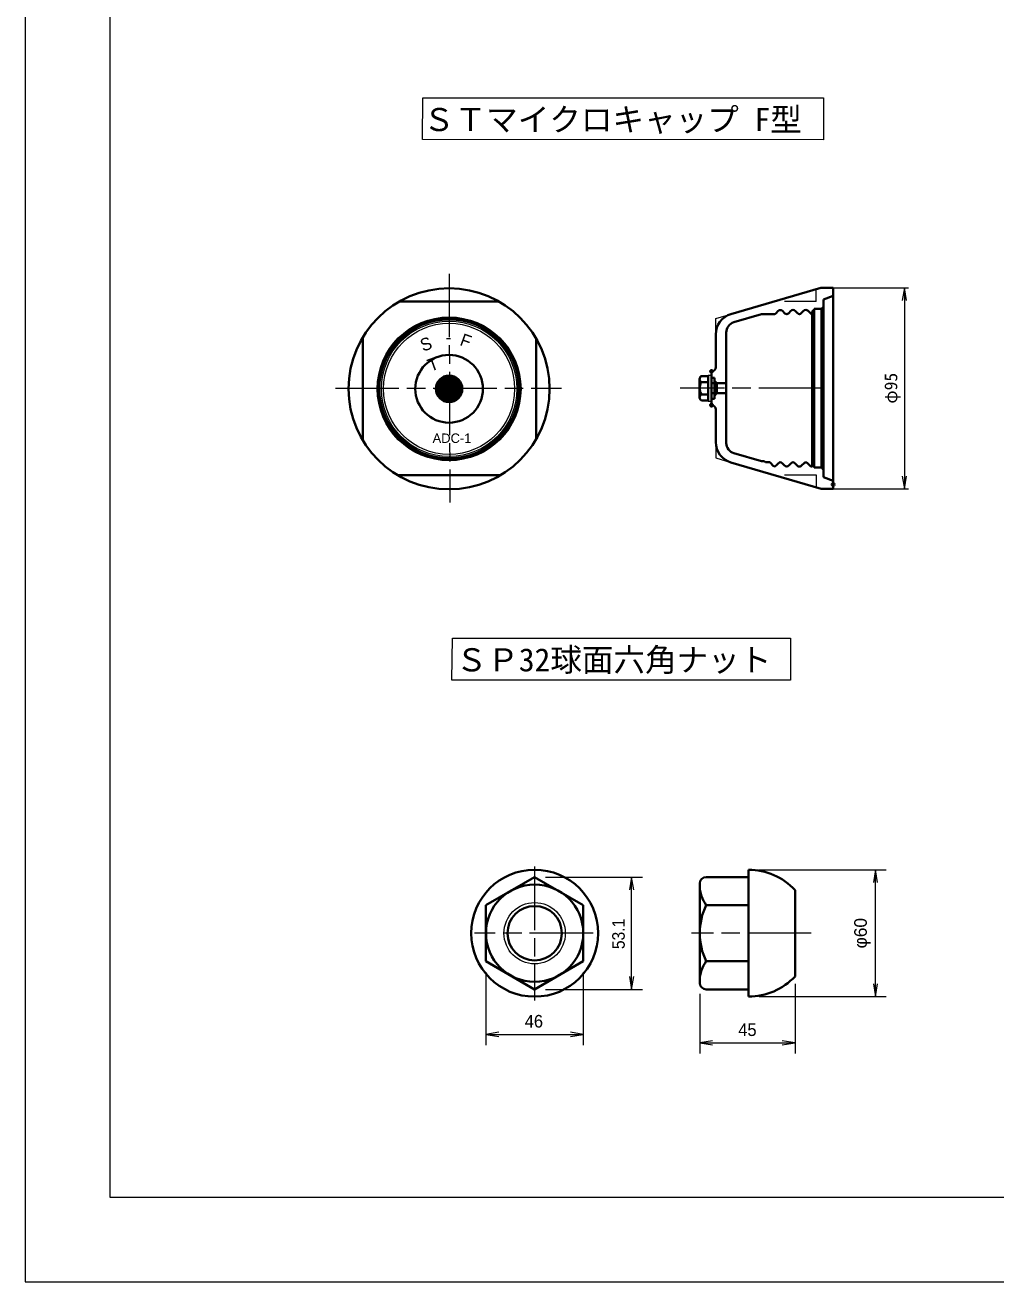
# Model space of a CAD drawing. Units: millimetres at full size, sheet at 1:2.5. Extents: x 6248 to 7928, y -9 to 1194.
# Drawn here: x 6248 to 6707, y 6 to 600 of the extents above; entities that cross this region are included whole.
import ezdxf
from ezdxf.enums import TextEntityAlignment as Align

# ---------------------------------------------------------------- set-up
doc = ezdxf.new("R2010")
doc.units = ezdxf.units.MM
doc.header["$LTSCALE"] = 2.5
doc.header["$PDMODE"] = 32
doc.header["$PDSIZE"] = 1.25
for name, pattern in [('CHAIN', [18.5, 12, -1.5, 3.5, -1.5]), ('CHAIN_DOUBLE_DASH', [23.5, 12, -1.5, 3.5, -1.5, 3.5, -1.5]), ('DASHED_SPACED', [12, 6, -6])]:
    doc.linetypes.add(name, pattern=pattern)
for name, color, linetype, lineweight in [('1外形線', 7, 'Continuous', 35), ('2細い実線', 3, 'Continuous', 20), ('4中心線', 1, 'CHAIN', 15), ('5想像線', 6, 'CHAIN_DOUBLE_DASH', 18), ('6寸法線', 4, 'Continuous', 15), ('7枠', 7, 'Continuous', 13), ('_-0', 7, 'Continuous', 13), ('外形線', 7, 'Continuous', 35), ('枠', 7, 'Continuous', 13), ('隠れ線', 2, 'DASHED_SPACED', 13)]:
    doc.layers.add(name, color=color, linetype=linetype, lineweight=lineweight)
doc.styles.add('ＭＳ ゴシック', font='')
doc.styles.add('ＭＳ Ｐゴシック', font='')
doc.styles.get('ＭＳ ゴシック').set_extended_font_data('MS Gothic')
doc.styles.get('ＭＳ Ｐゴシック').set_extended_font_data('MS PGothic')

# ---------------------------------------------------------------- blocks, each defined once
blk = doc.blocks.new('open_arrow')
at = {"color": 0, "linetype": 'Continuous', "lineweight": -2}
blk.add_lwpolyline([(7.5, 1.25), (0, 0), (7.5, -1.25)], dxfattribs=at)

msp = doc.modelspace()

# ---------------------------------------------------------------- hatches: boundary and pattern name
at = {"layer": '2細い実線'}
h = msp.add_hatch(dxfattribs=at)
h.set_pattern_fill('USER', color=254, style=0, pattern_type=2)
h.set_pattern_definition([(45, (6884.562, 231.612), (-0.35355, 0.35355), [])])
h.paths.add_polyline_path([(6453.918, 427.519), (6451.207, 422.823, -0.26795), (6450.774, 422.573), (6448.243, 422.573), (6445.351, 422.573, -0.26795), (6444.918, 422.823), (6442.207, 427.519, -0.27234), (6442.211, 428.026), (6442.211, 428.026), (6444.918, 432.715, -0.26795), (6445.351, 432.965), (6448.211, 432.965), (6450.774, 432.965, -0.26795), (6451.207, 432.715), (6453.914, 428.026), (6453.914, 428.026, -0.27234)])

# ---------------------------------------------------------------- linework, layer by layer
at = {"layer": '1外形線'}
for p, q in [((6623.839, 475.526), (6581.298, 463.113)), ((6629.625, 471.701), (6629.631, 384.35)), ((6471.603, 469.026), (6424.523, 469.026)), ((6620.625, 465.276), (6620.625, 465.526)), ((6620.625, 465.276), (6620.625, 390.776)), ((6624.037, 390.526), (6624.025, 465.526)), ((6625.025, 466.526), (6625.031, 389.521)), ((6595.789, 463.026), (6582.701, 459.2)), ((6619.625, 391.776), (6619.625, 463.045)), ((6407.226, 403.507), (6407.226, 452.031)), ((6489.226, 404.067), (6489.226, 451.472)), ((6570.504, 433.8), (6567.304, 433.8)), ((6570.504, 433.8), (6570.504, 422.253)), ((6444.918, 432.715), (6442.207, 428.019)), ((6442.207, 428.019), (6444.918, 432.715)), ((6450.774, 432.965), (6445.351, 432.965)), ((6453.918, 428.019), (6451.207, 432.715)), ((6566.504, 432.357), (6566.504, 423.696)), ((6570.504, 430.913), (6567.304, 430.913)), ((6442.207, 427.519), (6444.918, 422.823)), ((6445.351, 422.573), (6450.774, 422.573)), ((6451.207, 422.823), (6453.918, 427.519)), ((6570.504, 425.14), (6567.304, 425.14)), ((6570.504, 422.253), (6567.304, 422.253)), ((6623.916, 380.504), (6581.298, 392.985)), ((6595.789, 393.53), (6582.701, 397.356)), ((6597.048, 393.53), (6595.789, 393.53)), ((6472.482, 387.027), (6423.644, 387.027)), ((6620.625, 390.526), (6620.625, 390.776)), ((6465.499, 183.745), (6488.499, 197.024)), ((6488.499, 197.024), (6511.499, 183.745)), ((6589.573, 197.024), (6569.573, 197.024)), ((6589.573, 170.474), (6589.573, 200.474)), ((6566.573, 146.924), (6566.573, 194.024)), ((6611.573, 150.078), (6611.573, 190.87)), ((6465.499, 183.745), (6465.499, 157.203)), ((6511.499, 183.745), (6511.499, 157.203)), ((6589.573, 183.749), (6569.573, 183.749)), ((6589.573, 170.474), (6589.573, 140.474)), ((6465.499, 157.203), (6488.499, 143.924)), ((6488.499, 143.924), (6511.499, 157.203)), ((6589.573, 157.199), (6569.573, 157.199)), ((6589.573, 143.924), (6569.573, 143.924)), ((6589.573, 140.474), (6589.573, 143.924))]:
    msp.add_line(p, q, dxfattribs=at)
for centre, radius in [((6448.063, 427.769), 47.5), ((6448.063, 427.769), 33), ((6448.063, 427.769), 16), ((6448.063, 427.769), 6.25), ((6488.499, 170.474), 30), ((6488.499, 170.474), 22.993), ((6488.499, 170.474), 12.85)]:
    msp.add_circle(centre, radius, dxfattribs=at)
for centre, radius, start, end in [((6584.104, 453.515), 10, 106.29556, 180.00002), ((6568.206, 432.357), 1.702, 122.00463, 237.99542), ((6442.64, 427.769), 0.5, 150, 210), ((6445.351, 432.465), 0.5, 90, 150), ((6450.774, 432.465), 0.5, 30, 90), ((6453.485, 427.769), 0.5, 330, 30), ((6572.112, 428.026), 5.608, 149.02091, 210.97913), ((6445.351, 423.073), 0.5, 210, 270), ((6450.774, 423.073), 0.5, 270, 330), ((6568.206, 423.696), 1.702, 122.00463, 237.99542), ((6584.104, 402.584), 10, 180.00002, 253.70448), ((6569.573, 194.024), 3, 90, 180), ((6589.573, 170.474), 30, 42.83343, 90), ((6581.573, 192.749), 15, 180, 216.8699), ((6597.444, 170.474), 30.871, 154.53143, 180), ((6597.444, 170.474), 30.871, 180, 205.46857), ((6581.573, 148.199), 15, 143.1301, 180), ((6589.573, 170.474), 30, 270, 317.16657), ((6569.573, 146.924), 3, 180, 270)]:
    msp.add_arc(centre, radius, start, end, dxfattribs=at)
at = {"layer": '2細い実線', "color": 9}
for radius in [33.986, 33.557, 33.237, 32.687, 32.03, 30.973]:
    msp.add_circle((6448.063, 427.769), radius, dxfattribs=at)
at = {"layer": '2細い実線'}
msp.add_circle((6488.499, 170.474), 14.5, dxfattribs=at)
at = {"layer": '4中心線'}
for p, q in [((6448.063, 482.123), (6448.39, 374.078)), ((6394.333, 428.026), (6501.242, 428.026)), ((6624.437, 428.026), (6557.293, 428.026)), ((6488.499, 201.931), (6488.499, 138.616)), ((6516.132, 170.474), (6460.031, 170.474)), ((6619.249, 170.474), (6562.72, 170.474))]:
    msp.add_line(p, q, dxfattribs=at)
at = {"layer": '5想像線'}
for p, q in [((6574.104, 461.01), (6581.298, 463.113)), ((6574.104, 453.469), (6574.104, 461.01)), ((6574.104, 402.584), (6574.104, 395.088)), ((6574.104, 395.088), (6581.298, 392.985))]:
    msp.add_line(p, q, dxfattribs=at)
at = {"layer": '6寸法線'}
for p, q in [((6628.919, 475.549), (6665.286, 475.549)), ((6663.286, 475.549), (6663.286, 380.549)), ((6628.919, 380.549), (6665.286, 380.549)), ((6493.579, 197.024), (6539.405, 197.024)), ((6534.325, 143.924), (6534.325, 197.024)), ((6594.653, 200.474), (6654.717, 200.474)), ((6649.637, 140.474), (6649.637, 200.474)), ((6465.499, 152.123), (6465.499, 117.585)), ((6511.499, 152.123), (6511.499, 117.585)), ((6493.579, 143.924), (6539.405, 143.924)), ((6611.573, 146.498), (6611.573, 113.565)), ((6566.573, 141.844), (6566.573, 113.565)), ((6594.653, 140.474), (6654.717, 140.474)), ((6465.499, 122.665), (6511.499, 122.665)), ((6566.573, 118.645), (6611.573, 118.645))]:
    msp.add_line(p, q, dxfattribs=at)
at = {"layer": '7枠'}
for p, q in [((6247.645, 1193.67), (6247.645, 5.67)), ((6287.645, 1153.67), (6287.645, 45.67)), ((6287.645, 45.67), (7887.645, 45.67)), ((6247.645, 5.67), (7927.645, 5.67))]:
    msp.add_line(p, q, dxfattribs=at)
msp.add_lwpolyline([(6449.628, 309.871), (6609.464, 309.871), (6609.464, 290.065), (6449.384, 290.065)], close=True, dxfattribs=at)
at = {"layer": '_-0'}
for p, q in [((6570.504, 421.776), (6570.504, 434.276)), ((6570.504, 434.276), (6572.104, 434.276)), ((6572.104, 434.276), (6572.104, 421.776)), ((6572.104, 421.776), (6570.504, 421.776))]:
    msp.add_line(p, q, dxfattribs=at)
at = {"layer": '外形線'}
for p, q in [((6629.625, 475.526), (6623.839, 475.526)), ((6629.625, 471.701), (6629.625, 475.526)), ((6629.625, 471.701), (6625.025, 470.026)), ((6625.025, 470.026), (6625.025, 466.526)), ((6602.442, 463.44), (6603.562, 464.575)), ((6606.818, 463.449), (6605.707, 464.575)), ((6608.451, 463.449), (6609.571, 464.585)), ((6612.827, 463.458), (6611.716, 464.585)), ((6614.46, 463.458), (6615.58, 464.594)), ((6618.836, 463.467), (6617.725, 464.594)), ((6620.625, 465.276), (6619.625, 464.276)), ((6619.625, 464.276), (6619.625, 463.045)), ((6620.625, 465.526), (6624.025, 465.526)), ((6625.025, 466.526), (6624.025, 465.526)), ((6601.625, 463.026), (6595.789, 463.026)), ((6574.104, 453.469), (6574.104, 438.026)), ((6579.104, 454.401), (6579.104, 428.026)), ((6572.104, 420.026), (6572.104, 436.026)), ((6573.504, 433.026), (6572.104, 433.026)), ((6579.104, 430.413), (6572.104, 430.413)), ((6573.504, 433.026), (6573.504, 428.026)), ((6574.617, 430.413), (6573.504, 431.527)), ((6573.504, 423.026), (6573.504, 428.026)), ((6574.617, 430.413), (6574.617, 428.027)), ((6574.617, 425.64), (6574.617, 428.026)), ((6579.104, 402.155), (6579.104, 428.026)), ((6579.104, 425.64), (6572.104, 425.64)), ((6573.504, 423.026), (6572.104, 423.026)), ((6574.617, 425.64), (6573.504, 424.526)), ((6574.104, 402.584), (6574.104, 418.026)), ((6597.625, 393.026), (6597.048, 393.53)), ((6599.625, 393.026), (6597.625, 393.026)), ((6599.661, 393.026), (6601.625, 391.036)), ((6603.809, 392.613), (6602.698, 391.487)), ((6605.442, 392.613), (6606.562, 391.478)), ((6609.818, 392.604), (6608.707, 391.478)), ((6611.451, 392.604), (6612.571, 391.468)), ((6615.827, 392.595), (6614.716, 391.468)), ((6617.46, 392.595), (6618.581, 391.459)), ((6619.625, 391.776), (6619.625, 391.008)), ((6620.625, 390.776), (6619.625, 391.776)), ((6620.625, 390.526), (6624.025, 390.526)), ((6625.025, 389.526), (6624.025, 390.526)), ((6625.031, 389.533), (6624.031, 390.533)), ((6625.031, 386.033), (6625.031, 389.533)), ((6629.632, 380.533), (6623.845, 380.533)), ((6629.604, 380.504), (6623.916, 380.504)), ((6629.625, 384.352), (6625.025, 386.026)), ((6629.631, 384.359), (6625.031, 386.033)), ((6629.631, 384.359), (6629.632, 380.533))]:
    msp.add_line(p, q, dxfattribs=at)
for centre, radius, start, end in [((6601.625, 464.017), 1, 270.00002, 324.72163), ((6604.634, 463.526), 1.5, 44.3639, 135.63615), ((6607.634, 464.026), 1, 215.27842, 324.72163), ((6610.644, 463.536), 1.5, 44.3639, 135.63615), ((6613.644, 464.036), 1, 215.27842, 324.72163), ((6616.653, 463.545), 1.5, 44.3639, 135.63615), ((6619.653, 464.045), 1, 215.27842, 268.422), ((6584.104, 454.401), 5, 106.29556, 180.00002), ((6572.104, 438.026), 2, 270.00002, 0.00002), ((6572.104, 418.026), 2, 0.00002, 90.00002), ((6584.104, 402.155), 5, 180.00002, 253.70448), ((6604.625, 392.036), 1, 35.27842, 144.72163), ((6610.635, 392.026), 1, 35.27842, 144.72163), ((6616.644, 392.017), 1, 35.27842, 144.72163), ((6601.625, 392.536), 1.5, 270.00002, 315.63615), ((6607.635, 392.526), 1.5, 224.3639, 315.63615), ((6613.644, 392.517), 1.5, 224.3639, 315.63615), ((6619.653, 392.508), 1.5, 224.3639, 268.94808)]:
    msp.add_arc(centre, radius, start, end, dxfattribs=at)
for p in [(6572.104, 436.026), (6572.104, 420.026), (6629.604, 382.504)]:
    msp.add_point(p, dxfattribs=at)
at = {"layer": '枠'}
msp.add_lwpolyline([(6435.591, 565.244), (6625.053, 565.244), (6625.053, 545.438), (6435.473, 545.599)], close=True, dxfattribs=at)
at = {"layer": '隠れ線'}
for p, q in [((6621.625, 469.003), (6621.625, 474.879)), ((6621.625, 469.003), (6601.483, 469.003)), ((6621.625, 387.027), (6601.644, 387.026)), ((6621.625, 387.027), (6621.625, 381.173)), ((6621.631, 387.056), (6621.632, 381.179))]:
    msp.add_line(p, q, dxfattribs=at)

# ---------------------------------------------------------------- block references
at = {"layer": '6寸法線', "xscale": 0.8, "yscale": 0.8}
for p, rotation in [((6663.286, 475.549), 270), ((6663.286, 380.549), 90), ((6534.325, 197.024), 270), ((6649.637, 200.474), 270), ((6534.325, 143.924), 90), ((6649.637, 140.474), 90), ((6511.499, 122.665), 180), ((6611.573, 118.645), 180)]:
    msp.add_blockref('open_arrow', p, dxfattribs=dict(at, rotation=rotation))
for p in [(6465.499, 122.665), (6566.573, 118.645)]:
    msp.add_blockref('open_arrow', p, dxfattribs=at)

# ---------------------------------------------------------------- texts
at = {"layer": '6寸法線', "style": 'ＭＳ ゴシック'}
msp.add_text('φ95', height=6.076, rotation=90, dxfattribs=at).set_placement((6656.886, 428.049), align=Align.MIDDLE_CENTER)
at = {"layer": '6寸法線', "style": 'ＭＳ Ｐゴシック'}
for s, width, p in [('53.1', 0.95, (6528.125, 170.125)), ('φ60', 1.05, (6642.533, 170.474))]:
    msp.add_text(s, height=5.938, rotation=90, dxfattribs=dict(at, width=width)).set_placement(p, align=Align.MIDDLE_CENTER)
for s, p in [('46', (6488.15, 128.865)), ('45', (6589.073, 124.845))]:
    msp.add_text(s, height=5.938, dxfattribs=at).set_placement(p, align=Align.MIDDLE_CENTER)
at = {"layer": '枠', "style": 'ＭＳ ゴシック'}
for s, p in [('ＳＴマイクロキャップ F型', (6614.793, 555.062)), ('ＳＰ32球面六角ナット', (6600.368, 299.689))]:
    msp.add_text(s, height=10.94, dxfattribs=at).set_placement(p, align=Align.MIDDLE_RIGHT)
at = {"layer": '枠', "style": 'ＭＳ Ｐゴシック'}
msp.add_text('S', height=5.938, rotation=20, dxfattribs=at).set_placement((6436.336, 443.589), align=Align.BOTTOM_LEFT)
at = {"layer": '枠', "style": 'ＭＳ Ｐゴシック', "width": 1.05}
for s, height, p in [('-', 5.938, (6446.378, 455.174)), ('ADC-1', 4.454, (6440.251, 406.659))]:
    msp.add_text(s, height=height, dxfattribs=at).set_placement(p, align=Align.TOP_LEFT)
at = {"layer": '枠', "style": 'ＭＳ Ｐゴシック'}
msp.add_text('F', height=5.938, rotation=340, dxfattribs=at).set_placement((6454.789, 454.132), align=Align.TOP_LEFT)
at = {"layer": '枠', "style": 'ＭＳ Ｐゴシック', "width": 1.05}
msp.add_text('T', height=5.938, rotation=20, dxfattribs=at).set_placement((6439.784, 434.117), align=Align.BOTTOM_LEFT)

doc.saveas('drawing.dxf')
